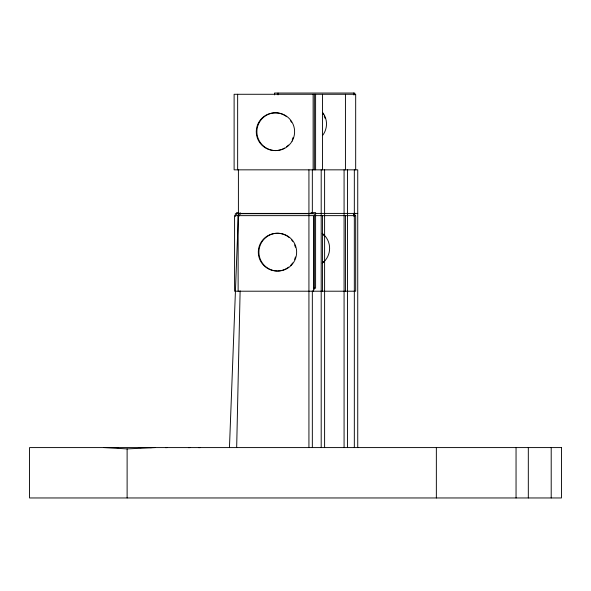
<?xml version="1.0" encoding="UTF-8"?>
<svg xmlns="http://www.w3.org/2000/svg" width="591" height="591" viewBox="0 0 591 591"><rect width="100%" height="100%" fill="white"/><g stroke="black" fill="none" stroke-linecap="round" stroke-linejoin="round"><path stroke-width="0.89" d="M236.673 447.586L240.116 290.853M229.456 447.586L238.402 213.41L238.402 169.839M104.134 447.586L127.117 448.909L155.064 447.586M165.532 447.668L167.334 447.586M188.411 447.668L190.213 447.586M198.665 447.668L200.467 447.586M238.424 212.642L236.585 212.642L236.585 214.489M310.999 212.642L315.601 212.642L315.601 288.201L313.755 288.201M238.402 213.41L311.487 213.41M315.232 213.41L357.74 213.41M315.062 215.641L355.686 215.641L355.686 291.208L234.59 291.208L234.59 215.641L313.607 215.641L313.607 291.208M149.538 447.586L151.377 447.69M139.291 447.586L141.123 447.69M116.405 447.586L118.244 447.69M551.204 447.586L551.204 497.962M528.317 447.586L528.317 497.962M516.046 447.586L516.046 497.962M436.35 447.586L436.35 497.962M357.74 447.586L357.74 169.839L234.117 169.839L234.117 94.279L355.679 94.279L355.679 169.839M354.77 94.885L354.77 93.038L274.505 93.038L274.505 94.885M354.77 213.248L354.77 216.018M354.327 169.839L354.327 447.586M353.514 93.038L353.514 94.885M353.499 213.366L353.499 216.136M347.486 169.839L347.486 447.586M345.432 94.279L345.432 169.839M345.432 215.641L345.432 291.208M344.08 169.839L344.08 447.586M324.607 169.839L324.607 447.586M322.546 94.279L322.546 169.839M322.553 215.641L322.553 291.208M321.194 169.839L321.194 447.586M315.601 94.279L315.601 169.839M314.346 94.279L314.346 169.839M314.323 289.243L314.323 213.683L235.314 213.683L235.314 216.446M313.127 94.279L313.127 169.839M312.336 169.839L312.336 213.41M312.336 290.853L312.336 447.586M308.93 169.839L308.93 447.586M278.036 93.038L278.036 94.885M240.123 212.642L240.123 214.489M238.853 213.683L238.853 216.446M238.129 215.641L238.129 291.208M237.648 94.279L237.648 169.839M127.117 448.909L127.117 497.962M322.501 113.095A18.89 18.868 -90 0 1 323.388 114.484M324.141 115.939A18.89 18.868 -90 0 1 325.043 118.252M322.235 233.334A18.89 18.868 -90 0 1 322.235 263.305M322.287 233.851A18.89 18.868 -90 0 1 324.607 236.171M323.499 261.673A18.89 18.868 -90 0 1 322.287 262.788M322.605 112.43A18.89 18.868 -90 0 1 322.605 135.428M280.038 149.951A18.89 18.868 -90 0 1 256.442 129.237A18.89 18.868 -90 0 1 284.589 115.341M285.29 115.77A18.89 18.868 -90 0 1 286.642 116.715M290.609 120.867A18.89 18.868 -90 0 1 291.496 122.256M293.151 137.378A18.89 18.868 -90 0 1 292.257 139.69M288.497 145.061A18.89 18.868 -90 0 1 286.642 146.686M284.589 148.06A18.89 18.868 -90 0 1 280.821 149.722M277.179 271.025A18.89 18.868 -90 0 1 258.851 247.644A18.89 18.868 -90 0 1 285.896 235.381M286.613 235.772A18.89 18.868 -90 0 1 289.309 237.663M291.636 239.99A18.89 18.868 -90 0 1 292.641 241.305M294.613 244.903A18.89 18.868 -90 0 1 295.404 247.245M295.404 257.026A18.89 18.868 -90 0 1 294.613 259.36M292.641 262.965A18.89 18.868 -90 0 1 290.521 265.492M288.667 267.117A18.89 18.868 -90 0 1 277.999 271.003M561.45 447.586L29.55 447.586L29.55 497.962L561.45 497.962L561.45 447.586M292.087 141.146A18.89 18.868 -90 0 0 275.746 112.815A18.89 18.868 -90 0 0 259.405 141.146A18.89 18.868 -90 0 0 292.087 141.146M291.119 265.492A18.89 18.868 -90 0 0 282.661 233.888A18.89 18.868 -90 0 0 259.545 257.026A18.89 18.868 -90 0 0 291.119 265.492"/></g></svg>
